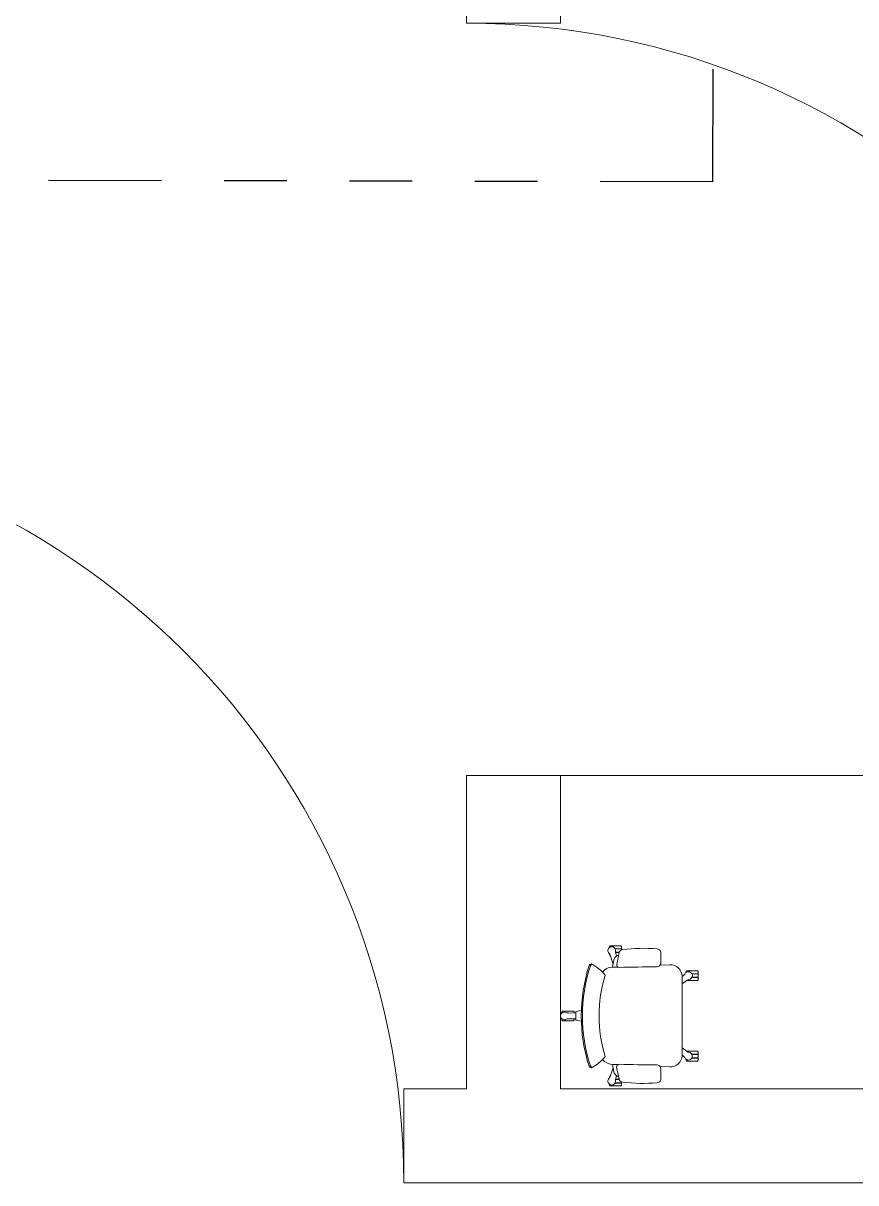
# Model space of a CAD drawing. Header units: millimetres. Extents: x -461 to 1315, y -154 to 152.
# Drawn here: x -184.403 to -183.074, y -111.463 to -109.613 of the extents above; entities that cross this region are included whole.
import ezdxf

# ---------------------------------------------------------------- set-up
doc = ezdxf.new("R2010")
doc.units = ezdxf.units.MM
doc.linetypes.add('ACAD_ISO06W100', pattern=[36, 24, -3, 0, -3, 0, -3, 0, -3])
for name, color, linetype, lineweight in [('A-DOOR', 251, 'Continuous', 13), ('A-WALL', 253, 'Continuous', 15), ('E-LITE', 40, 'Continuous', 13), ('Internet', 74, 'ACAD_ISO06W100', 13)]:
    doc.layers.add(name, color=color, linetype=linetype, lineweight=lineweight)

# ---------------------------------------------------------------- blocks, each defined once
blk = doc.blocks.new('*U235')
at = {"layer": 'E-LITE', "ltscale": 2}
for p, q in [((18904.4, 41906.2), (18904.1, 41867.7)), ((18932.7, 41906.2), (18933.1, 41867.7)), ((18606.7, 41655.9), (18606.7, 41673.8)), ((18607.7, 41656.1), (18607.7, 41673.8)), ((18612, 41672.9), (18625.2, 41668.5)), ((18620.7, 41699.8), (18664.4, 41686)), ((18622.2, 41669.4), (18622.2, 41663.2)), ((18643.8, 41681.3), (18653.2, 41683.6)), ((18679.2, 41662.8), (18680.4, 41691.5)), ((19158.4, 41662.7), (19157.2, 41691.5)), ((19216.8, 41699.7), (19173.1, 41686)), ((19193.7, 41681.2), (19184.4, 41683.5)), ((19225.6, 41672.8), (19212.4, 41668.4)), ((19215.3, 41669.4), (19215.3, 41663.1)), ((19229.9, 41656.1), (19229.9, 41673.7)), ((19230.9, 41655.8), (19230.9, 41673.7)), ((18654.7, 41451), (18612.6, 41450.6)), ((18668.3, 41406.6), (18670.4, 41455.7)), ((19169.2, 41406.5), (19167.1, 41455.6)), ((19224.9, 41450.5), (19182.8, 41450.9)), ((18720.6, 41339.3), (18726.2, 41347.2)), ((18723.1, 41347.2), (19114.9, 41347.1)), ((18743.5, 41322.7), (18761.7, 41347.2)), ((19093.9, 41322.6), (19075.8, 41347.2)), ((19116.9, 41339.2), (19111.2, 41347.1))]:
    blk.add_line(p, q, dxfattribs=at)
for points in [[(18904.1, 41876.9), (18898.5, 41876.9), (18894.7, 41880.5), (18894.7, 41933.4), (18898.5, 41936.9), (18903.1, 41936.9)], [(18933, 41876.9), (18938.6, 41876.9), (18942.4, 41880.5), (18942.4, 41933.4), (18938.6, 41936.9), (18934.1, 41936.9)], [(18589, 41675.5), (18589, 41645), (18588, 41644), (18578.3, 41644), (18574.5, 41647.6), (18574.5, 41700.4), (18578.3, 41704), (18582.9, 41704)], [(18594.6, 41645), (18590, 41645), (18590.1, 41675)], [(18613.9, 41704), (18618.4, 41704), (18622.2, 41700.4), (18622.2, 41699.3)], [(19223.7, 41703.9), (19219.1, 41703.9), (19215.3, 41700.4), (19215.3, 41699.3)], [(19247.5, 41674.9), (19247.5, 41644.9), (19243, 41644.9)], [(19254.7, 41703.9), (19259.3, 41703.9), (19263.1, 41700.4), (19263, 41647.5), (19259.2, 41643.9), (19249.5, 41643.9), (19248.5, 41644.9), (19248.5, 41675.4)], [(18711.6, 41299), (18711.6, 41268.5), (18710.6, 41267.5), (18700.9, 41267.5), (18697.1, 41271.1), (18697.1, 41323.9), (18700.9, 41327.5), (18705.9, 41327.5)], [(18744.8, 41324.4), (18744.8, 41271.1), (18741, 41267.5), (18731.3, 41267.5), (18730.3, 41268.5), (18730.3, 41299)], [(19092.7, 41324.3), (19092.6, 41271), (19096.4, 41267.4), (19106.2, 41267.4), (19107.2, 41268.5), (19107.2, 41298.9)], [(19131.5, 41327.4), (19136.6, 41327.4), (19140.4, 41323.9), (19140.4, 41271), (19136.6, 41267.4), (19126.8, 41267.4), (19125.8, 41268.5), (19125.8, 41298.9)], [(18729.3, 41298.5), (18729.2, 41268.5), (18712.6, 41268.5), (18712.6, 41298.5)], [(19124.8, 41298.4), (19124.8, 41268.5), (19108.2, 41268.5), (19108.2, 41298.4)]]:
    blk.add_lwpolyline(points, dxfattribs=at)
at = {"layer": 'E-LITE'}
for points in [[(18944.6, 41841.7), (18940.8, 41867.7), (18896.8, 41867.7), (18893, 41841.7)], [(18667, 41668.1), (18608.7, 41656.4)], [(19170.5, 41668), (19228.9, 41656.3)]]:
    blk.add_lwpolyline(points, dxfattribs=at)
at = {"layer": 'E-LITE', "ltscale": 2}
for centre, radius, start, end in [((18918.6, 41925.1), 19.1, 328.5245, 211.4595), ((18884.4, 41906.1), 20, 0.2015, 26.7074), ((18952.8, 41906.1), 20, 153.2765, 179.7824), ((18918.7, 41041.3), 800.8, 71.9883, 107.9957), ((18918.7, 41041.3), 794.5, 71.9883, 107.9957), ((18675.3, 41792.6), 11.1, 111.0959, 214.6187), ((18677.2, 41786.6), 11.1, 111.0959, 181.3726), ((18917.8, 41943.8), 296.9, 212.0445, 226.7544), ((18919.8, 41943.8), 296.9, 313.2296, 327.9394), ((19160.4, 41786.5), 11.1, 358.6113, 68.888), ((19162.3, 41792.5), 11.1, 325.3652, 68.888), ((18740.2, 41688.8), 59.8, 126.264, 177.3892), ((18724.8, 41738.7), 15.3, 226.9603, 245.5958), ((18918.7, 41061.2), 693.1, 73.1968, 106.7872), ((19112.8, 41738.7), 15.3, 294.3882, 313.0237), ((19097.9, 41688.8), 59.8, 2.5947, 54.0612), ((18598.4, 41692.2), 19.1, 40.5245, 283.4595), ((18605.8, 41653.8), 20, 72.2015, 98.7074), ((18627, 41718.8), 20, 225.2765, 251.7824), ((18651.4, 41650.3), 31.9, 103.7502, 164.579), ((18708.7, 41456.7), 233.5, 97.1189, 103.7502), ((18669, 41656.2), 12.1, 357.6388, 99.6107), ((19168.5, 41656.1), 12.1, 80.3732, 182.3452), ((19128.8, 41456.7), 233.5, 76.2338, 82.865), ((19186.1, 41650.2), 31.9, 15.4049, 76.2338), ((19210.6, 41718.8), 20, 288.2015, 314.7074), ((19239.2, 41692.1), 19.1, 256.5245, 139.4595), ((19231.7, 41653.7), 20, 81.2765, 107.7824), ((19429.9, 41540.9), 842.5, 173.3476, 184.9047), ((18612.5, 41637.2), 19.6, 101.3843, 176.0675), ((24193.9, 41493.4), 5515.2, 178.3138, 180.2072), ((13643.6, 41494.9), 5515.2, 359.7768, 1.6701), ((19225, 41637.1), 19.6, 3.9165, 78.5997), ((18407.7, 41541.1), 842.5, 355.0792, 6.6363), ((18610.5, 41470.7), 20.1, 185.0365, 276.0047), ((18656.6, 41473.1), 22.2, 265.0418, 0.9316), ((19180.9, 41473), 22.2, 179.0523, 274.9421), ((19227, 41470.6), 20.1, 263.9792, 354.9474), ((18725.2, 41404.2), 57, 177.5729, 267.8185), ((19112.2, 41404.1), 57, 272.1654, 2.411), ((18720.9, 41315.7), 19.1, 112.5245, 355.4595), ((18704.4, 41351.1), 20, 297.2765, 323.7824), ((18759.8, 41310.9), 20, 144.2015, 170.7074), ((19077.7, 41310.9), 20, 9.2765, 35.7824), ((19116.5, 41315.6), 19.1, 184.5245, 67.4595), ((19133, 41351.1), 20, 216.2015, 242.7074)]:
    blk.add_arc(centre, radius, start, end, dxfattribs=at)
blk = doc.blocks.new('*U206')
at = {"layer": 'E-LITE', "ltscale": 2}
for p, q in [((18904.4, 41906.2), (18904.1, 41867.7)), ((18932.7, 41906.2), (18933.1, 41867.7)), ((18606.7, 41655.9), (18606.7, 41673.8)), ((18607.7, 41656.1), (18607.7, 41673.8)), ((18612, 41672.9), (18625.2, 41668.5)), ((18620.7, 41699.8), (18664.4, 41686)), ((18622.2, 41669.4), (18622.2, 41663.2)), ((18643.8, 41681.3), (18653.2, 41683.6)), ((18679.2, 41662.8), (18680.4, 41691.5)), ((19158.4, 41662.7), (19157.2, 41691.5)), ((19216.8, 41699.7), (19173.1, 41686)), ((19193.7, 41681.2), (19184.4, 41683.5)), ((19225.6, 41672.8), (19212.4, 41668.4)), ((19215.3, 41669.4), (19215.3, 41663.1)), ((19229.9, 41656.1), (19229.9, 41673.7)), ((19230.9, 41655.8), (19230.9, 41673.7)), ((18654.7, 41451), (18612.6, 41450.6)), ((18668.3, 41406.6), (18670.4, 41455.7)), ((19169.2, 41406.5), (19167.1, 41455.6)), ((19224.9, 41450.5), (19182.8, 41450.9)), ((18720.6, 41339.3), (18726.2, 41347.2)), ((18723.1, 41347.2), (19114.9, 41347.1)), ((18743.5, 41322.7), (18761.7, 41347.2)), ((19093.9, 41322.6), (19075.8, 41347.2)), ((19116.9, 41339.2), (19111.2, 41347.1))]:
    blk.add_line(p, q, dxfattribs=at)
for points in [[(18904.1, 41876.9), (18898.5, 41876.9), (18894.7, 41880.5), (18894.7, 41933.4), (18898.5, 41936.9), (18903.1, 41936.9)], [(18933, 41876.9), (18938.6, 41876.9), (18942.4, 41880.5), (18942.4, 41933.4), (18938.6, 41936.9), (18934.1, 41936.9)], [(18589, 41675.5), (18589, 41645), (18588, 41644), (18578.3, 41644), (18574.5, 41647.6), (18574.5, 41700.4), (18578.3, 41704), (18582.9, 41704)], [(18594.6, 41645), (18590, 41645), (18590.1, 41675)], [(18613.9, 41704), (18618.4, 41704), (18622.2, 41700.4), (18622.2, 41699.3)], [(19223.7, 41703.9), (19219.1, 41703.9), (19215.3, 41700.4), (19215.3, 41699.3)], [(19247.5, 41674.9), (19247.5, 41644.9), (19243, 41644.9)], [(19254.7, 41703.9), (19259.3, 41703.9), (19263.1, 41700.4), (19263, 41647.5), (19259.2, 41643.9), (19249.5, 41643.9), (19248.5, 41644.9), (19248.5, 41675.4)], [(18711.6, 41299), (18711.6, 41268.5), (18710.6, 41267.5), (18700.9, 41267.5), (18697.1, 41271.1), (18697.1, 41323.9), (18700.9, 41327.5), (18705.9, 41327.5)], [(18744.8, 41324.4), (18744.8, 41271.1), (18741, 41267.5), (18731.3, 41267.5), (18730.3, 41268.5), (18730.3, 41299)], [(19092.7, 41324.3), (19092.6, 41271), (19096.4, 41267.4), (19106.2, 41267.4), (19107.2, 41268.5), (19107.2, 41298.9)], [(19131.5, 41327.4), (19136.6, 41327.4), (19140.4, 41323.9), (19140.4, 41271), (19136.6, 41267.4), (19126.8, 41267.4), (19125.8, 41268.5), (19125.8, 41298.9)], [(18729.3, 41298.5), (18729.2, 41268.5), (18712.6, 41268.5), (18712.6, 41298.5)], [(19124.8, 41298.4), (19124.8, 41268.5), (19108.2, 41268.5), (19108.2, 41298.4)]]:
    blk.add_lwpolyline(points, dxfattribs=at)
at = {"layer": 'E-LITE'}
for points in [[(18944.6, 41841.7), (18940.8, 41867.7), (18896.8, 41867.7), (18893, 41841.7)], [(18667, 41668.1), (18608.7, 41656.4)], [(19170.5, 41668), (19228.9, 41656.3)]]:
    blk.add_lwpolyline(points, dxfattribs=at)
at = {"layer": 'E-LITE', "ltscale": 2}
for centre, radius, start, end in [((18918.6, 41925.1), 19.1, 328.5245, 211.4595), ((18884.4, 41906.1), 20, 0.2015, 26.7074), ((18952.8, 41906.1), 20, 153.2765, 179.7824), ((18918.7, 41041.3), 800.8, 71.9883, 107.9957), ((18918.7, 41041.3), 794.5, 71.9883, 107.9957), ((18675.3, 41792.6), 11.1, 111.0959, 214.6187), ((18677.2, 41786.6), 11.1, 111.0959, 181.3726), ((18917.8, 41943.8), 296.9, 212.0445, 226.7544), ((18919.8, 41943.8), 296.9, 313.2296, 327.9394), ((19160.4, 41786.5), 11.1, 358.6113, 68.888), ((19162.3, 41792.5), 11.1, 325.3652, 68.888), ((18740.2, 41688.8), 59.8, 126.264, 177.3892), ((18724.8, 41738.7), 15.3, 226.9603, 245.5958), ((18918.7, 41061.2), 693.1, 73.1968, 106.7872), ((19112.8, 41738.7), 15.3, 294.3882, 313.0237), ((19097.9, 41688.8), 59.8, 2.5947, 54.0612), ((18598.4, 41692.2), 19.1, 40.5245, 283.4595), ((18605.8, 41653.8), 20, 72.2015, 98.7074), ((18627, 41718.8), 20, 225.2765, 251.7824), ((18651.4, 41650.3), 31.9, 103.7502, 164.579), ((18708.7, 41456.7), 233.5, 97.1189, 103.7502), ((18669, 41656.2), 12.1, 357.6388, 99.6107), ((19168.5, 41656.1), 12.1, 80.3732, 182.3452), ((19128.8, 41456.7), 233.5, 76.2338, 82.865), ((19186.1, 41650.2), 31.9, 15.4049, 76.2338), ((19210.6, 41718.8), 20, 288.2015, 314.7074), ((19239.2, 41692.1), 19.1, 256.5245, 139.4595), ((19231.7, 41653.7), 20, 81.2765, 107.7824), ((19429.9, 41540.9), 842.5, 173.3476, 184.9047), ((18612.5, 41637.2), 19.6, 101.3843, 176.0675), ((24193.9, 41493.4), 5515.2, 178.3138, 180.2072), ((13643.6, 41494.9), 5515.2, 359.7768, 1.6701), ((19225, 41637.1), 19.6, 3.9165, 78.5997), ((18407.7, 41541.1), 842.5, 355.0792, 6.6363), ((18610.5, 41470.7), 20.1, 185.0365, 276.0047), ((18656.6, 41473.1), 22.2, 265.0418, 0.9316), ((19180.9, 41473), 22.2, 179.0523, 274.9421), ((19227, 41470.6), 20.1, 263.9792, 354.9474), ((18725.2, 41404.2), 57, 177.5729, 267.8185), ((19112.2, 41404.1), 57, 272.1654, 2.411), ((18720.9, 41315.7), 19.1, 112.5245, 355.4595), ((18704.4, 41351.1), 20, 297.2765, 323.7824), ((18759.8, 41310.9), 20, 144.2015, 170.7074), ((19077.7, 41310.9), 20, 9.2765, 35.7824), ((19116.5, 41315.6), 19.1, 184.5245, 67.4595), ((19133, 41351.1), 20, 216.2015, 242.7074)]:
    blk.add_arc(centre, radius, start, end, dxfattribs=at)

msp = doc.modelspace()

# ---------------------------------------------------------------- linework, layer by layer
at = {"layer": 'A-DOOR'}
msp.add_line((-183.6956, -110.8126), (-182.4956, -110.8126), dxfattribs=at)
msp.add_line((-183.6956, -110.8126), (-182.4956, -110.8126), dxfattribs=at)
for centre in [(-183.6956, -110.8126), (-183.6956, -110.8126), (-184.9956, -111.4626), (-184.9956, -111.4626)]:
    msp.add_arc(centre, 1.2, 0, 90, dxfattribs=at)
at = {"layer": 'A-WALL'}
for p, q in [((-183.6956, -109.0126), (-183.6956, -109.6126)), ((-183.6956, -109.0126), (-183.6956, -109.6126)), ((-183.5456, -109.3126), (-183.5456, -109.6126)), ((-183.5456, -109.3126), (-183.5456, -109.6126)), ((-183.6956, -109.6126), (-183.5456, -109.6126)), ((-183.6956, -109.6126), (-183.5456, -109.6126)), ((-183.6956, -111.3126), (-183.6956, -110.8126)), ((-183.6956, -110.8126), (-183.5456, -110.8126)), ((-183.6956, -111.3126), (-183.6956, -110.8126)), ((-183.6956, -110.8126), (-183.5456, -110.8126)), ((-183.5456, -110.8126), (-183.5456, -111.3126)), ((-183.5456, -110.8126), (-183.5456, -111.3126)), ((-183.7956, -111.3126), (-183.6956, -111.3126)), ((-183.6956, -111.3126), (-183.7956, -111.3126)), ((-183.6956, -111.3126), (-183.7956, -111.3126)), ((-183.7956, -111.3126), (-183.7956, -111.4626)), ((-183.7956, -111.3126), (-183.6956, -111.3126)), ((-183.6956, -111.3126), (-183.7956, -111.3126)), ((-183.6956, -111.3126), (-183.7956, -111.3126)), ((-183.7956, -111.3126), (-183.7956, -111.4626)), ((-183.5456, -111.3126), (-181.8956, -111.3126)), ((-181.8956, -111.3126), (-183.5456, -111.3126)), ((-181.8956, -111.3126), (-183.5456, -111.3126)), ((-183.5456, -111.3126), (-181.8956, -111.3126)), ((-181.8956, -111.3126), (-183.5456, -111.3126)), ((-181.8956, -111.3126), (-183.5456, -111.3126)), ((-183.7956, -111.4626), (-181.7456, -111.4626)), ((-183.7956, -111.4626), (-181.7456, -111.4626))]:
    msp.add_line(p, q, dxfattribs=at)
at = {"layer": 'Internet', "color": 74, "linetype": 'ACAD_ISO06W100', "lineweight": 30, "ltscale": 0.0075}
for q in [(-183.3004, -109.2269, 0.1368), (-184.8778, -109.8624, 0.2097)]:
    msp.add_line((-183.3023, -109.8658, 0.2077), q, dxfattribs=at)

# ---------------------------------------------------------------- block references
at = {"layer": 'E-LITE', "xscale": 0.0003250540986058216, "yscale": 0.0003250540986058216, "zscale": 0.0003250540986058216, "rotation": 90.00000000000001}
for name in ['*U235', '*U206']:
    msp.add_blockref(name, (-169.9115, -117.3459), dxfattribs=at)

doc.saveas('drawing.dxf')
